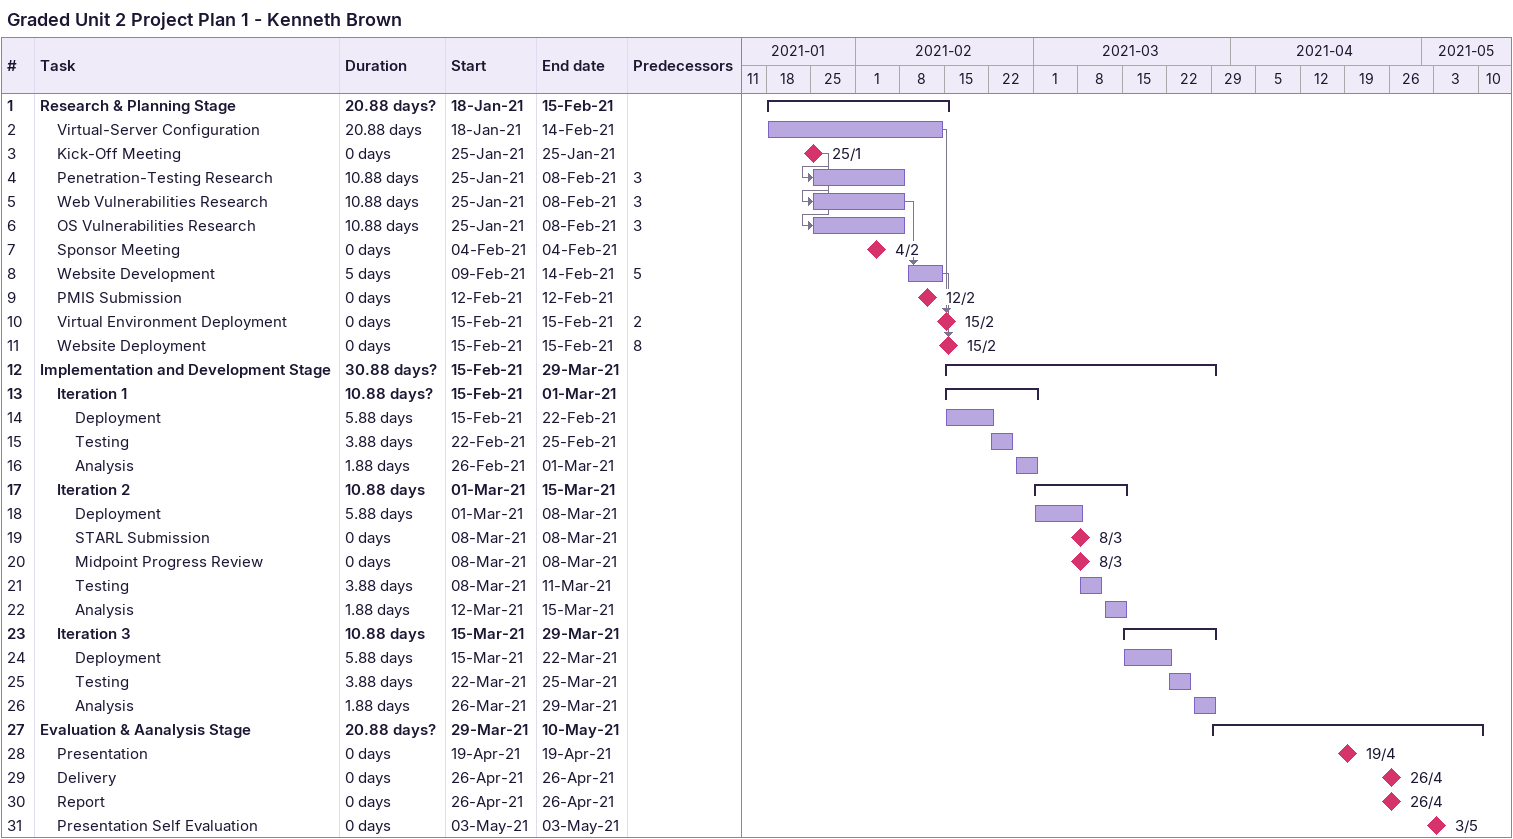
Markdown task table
Graded Unit 2 Project Plan 1 - Kenneth Brown

| ID | Level | Task | Duration | Start | Finish | Predecessors |
|---|---|---|---|---|---|---|
| 1 | 1 | **Research & Planning Stage** | 20.88d? | 2021-01-18 | 2021-02-15 |  |
| 2 | 2 | Virtual-Server Configuration | 20.88d | 2021-01-18 | 2021-02-14 |  |
| 3 | 2 | Kick-Off Meeting | 0d | 2021-01-25 | 2021-01-25 |  |
| 4 | 2 | Penetration-Testing Research | 10.88d | 2021-01-25 | 2021-02-08 | 3 |
| 5 | 2 | Web Vulnerabilities Research | 10.88d | 2021-01-25 | 2021-02-08 | 3 |
| 6 | 2 | OS Vulnerabilities Research | 10.88d | 2021-01-25 | 2021-02-08 | 3 |
| 7 | 2 | Sponsor Meeting | 0d | 2021-02-04 | 2021-02-04 |  |
| 8 | 2 | Website Development | 5d | 2021-02-09 | 2021-02-14 | 5 |
| 9 | 2 | PMIS Submission | 0d | 2021-02-12 | 2021-02-12 |  |
| 10 | 2 | Virtual Environment Deployment | 0d | 2021-02-15 | 2021-02-15 | 2 |
| 11 | 2 | Website Deployment | 0d | 2021-02-15 | 2021-02-15 | 8 |
| 12 | 1 | **Implementation and Development Stage** | 30.88d? | 2021-02-15 | 2021-03-29 |  |
| 13 | 2 | **Iteration 1** | 10.88d? | 2021-02-15 | 2021-03-01 |  |
| 14 | 3 | Deployment | 5.88d | 2021-02-15 | 2021-02-22 |  |
| 15 | 3 | Testing | 3.88d | 2021-02-22 | 2021-02-25 |  |
| 16 | 3 | Analysis | 1.88d | 2021-02-26 | 2021-03-01 |  |
| 17 | 2 | **Iteration 2** | 10.88d | 2021-03-01 | 2021-03-15 |  |
| 18 | 3 | Deployment | 5.88d | 2021-03-01 | 2021-03-08 |  |
| 19 | 3 | STARL Submission | 0d | 2021-03-08 | 2021-03-08 |  |
| 20 | 3 | Midpoint Progress Review | 0d | 2021-03-08 | 2021-03-08 |  |
| 21 | 3 | Testing | 3.88d | 2021-03-08 | 2021-03-11 |  |
| 22 | 3 | Analysis | 1.88d | 2021-03-12 | 2021-03-15 |  |
| 23 | 2 | **Iteration 3** | 10.88d | 2021-03-15 | 2021-03-29 |  |
| 24 | 3 | Deployment | 5.88d | 2021-03-15 | 2021-03-22 |  |
| 25 | 3 | Testing | 3.88d | 2021-03-22 | 2021-03-25 |  |
| 26 | 3 | Analysis | 1.88d | 2021-03-26 | 2021-03-29 |  |
| 27 | 1 | **Evaluation & Aanalysis Stage** | 20.88d? | 2021-03-29 | 2021-05-10 |  |
| 28 | 2 | Presentation | 0d | 2021-04-19 | 2021-04-19 |  |
| 29 | 2 | Delivery | 0d | 2021-04-26 | 2021-04-26 |  |
| 30 | 2 | Report | 0d | 2021-04-26 | 2021-04-26 |  |
| 31 | 2 | Presentation Self Evaluation | 0d | 2021-05-03 | 2021-05-03 |  |
